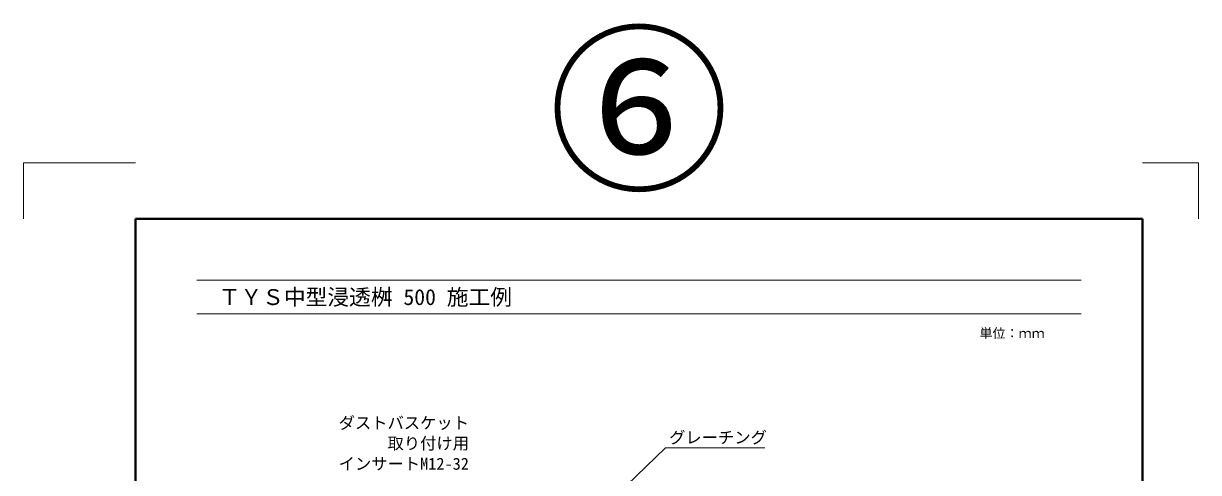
# Model space of a CAD drawing. Units: millimetres at full size, sheet at 1:30; details may follow other scales. Extents: x 19038 to 49388, y -43687 to -27642.
# Drawn here: x 24788 to 28988, y -35884 to -34278 of the extents above; entities that cross this region are included whole.
import ezdxf
from ezdxf.enums import TextEntityAlignment as Align

# ---------------------------------------------------------------- set-up
doc = ezdxf.new("R2010")
doc.units = ezdxf.units.MM
doc.header["$LTSCALE"] = 30
for name, color, linetype, lineweight in [('Defpoints_3', 7, 'Continuous', 13), ('図枠', 7, 'Continuous', 5), ('寸法線', 7, 'Continuous', 9)]:
    doc.layers.add(name, color=color, linetype=linetype, lineweight=lineweight)
doc.layers.add('補助線', color=1, linetype='Continuous')
doc.styles.add('ＭＳ ゴシック', font='')
doc.styles.get('ＭＳ ゴシック').set_extended_font_data('MS Gothic')

msp = doc.modelspace()

# ---------------------------------------------------------------- linework, layer by layer
at = {"layer": 'Defpoints_3'}
for p, q in [((24787.99, -34776.71), (24787.99, -34976.71)), ((25187.99, -34776.71), (24787.99, -34776.71)), ((28787.99, -34776.71), (28987.99, -34776.71)), ((28987.99, -34776.71), (28987.99, -34976.71))]:
    msp.add_line(p, q, dxfattribs=at)
at = {"layer": '図枠', "lineweight": 40}
for p, q in [((25187.99, -34976.71), (28787.99, -34976.71)), ((25187.99, -34976.71), (25187.99, -40516.71)), ((28787.99, -34976.71), (28787.99, -40516.71))]:
    msp.add_line(p, q, dxfattribs=at)
at = {"layer": '図枠', "lineweight": 13}
for p, q in [((25407.99, -35196.71), (28567.99, -35196.71)), ((25407.99, -35316.71), (28567.99, -35316.71))]:
    msp.add_line(p, q, dxfattribs=at)
at = {"layer": '寸法線'}
msp.add_lwpolyline([(26804.27, -36066), (27083.2, -35796.07), (27438.33, -35796.07)], dxfattribs=at)

# ---------------------------------------------------------------- texts
at = {"layer": '図枠', "style": 'ＭＳ ゴシック'}
msp.add_text('\u3000ＴＹＳ中型浸透桝 500 施工例', height=56.96, dxfattribs=at).set_placement((25407.99, -35256.71), align=Align.MIDDLE_LEFT)
msp.add_text('単位：ｍｍ', height=34.18, dxfattribs=at).set_placement((28321.72, -35386.04), align=Align.MIDDLE_CENTER)
at = {"layer": '寸法線', "style": 'ＭＳ ゴシック'}
for s, p in [('ダストバスケット', (25914.36, -35740.81)), ('取り付け用', (26089.18, -35813.93)), ('インサートM12-32', (25914.36, -35887.06))]:
    msp.add_text(s, height=42.72, dxfattribs=at).set_placement(p, align=Align.BOTTOM_LEFT)
msp.add_text('グレーチング', height=42.72, dxfattribs=at).set_placement((27095.7, -35737.5), align=Align.TOP_LEFT)
at = {"layer": '補助線', "style": 'ＭＳ ゴシック'}
msp.add_text('⑥', height=474.7, dxfattribs=at).set_placement((26987.99, -34968.22), align=Align.BOTTOM_CENTER)

doc.saveas('drawing.dxf')
